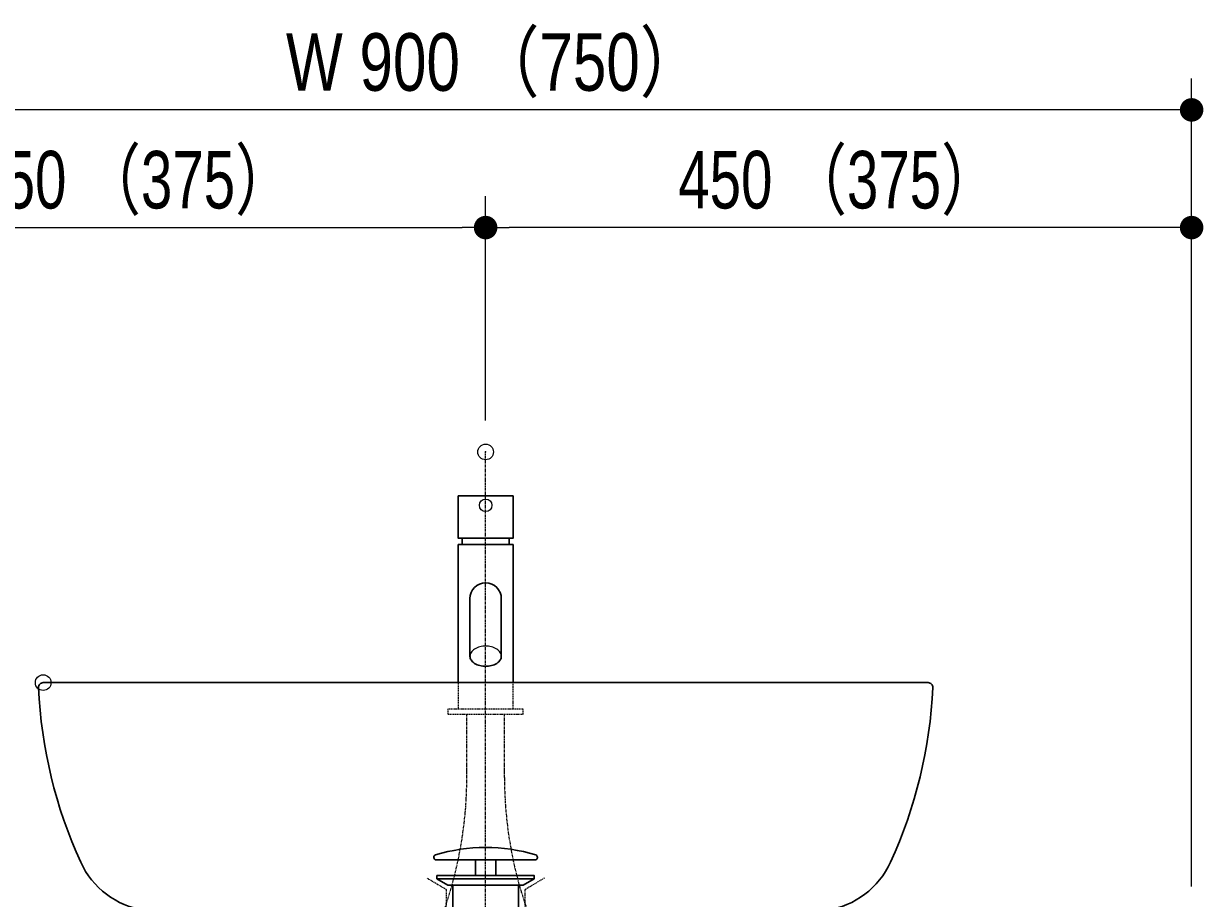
# Model space of a CAD drawing. Units: millimetres, scale not verified. Extents: x -6062 to 6062, y -3045 to 3045.
# Drawn here: x 193 to 945, y -1368 to -810 of the extents above; entities that cross this region are included whole.
import ezdxf
from ezdxf.enums import TextEntityAlignment as Align

# ---------------------------------------------------------------- set-up
doc = ezdxf.new("R2010")
doc.units = ezdxf.units.MM
doc.header["$LTSCALE"] = 20
doc.header["$PDMODE"] = 32
doc.header["$PDSIZE"] = 10
doc.linetypes.add('USER1', pattern=[1.11, 0.71, -0.4])
doc.linetypes.add('USER2', pattern=[2.91, 1.76, -0.4, 0.35, -0.4])
for name, color, linetype, lineweight in [('0-2_0', 7, 'Continuous', 25), ('0-4_2寸法-1', 7, 'Continuous', 15), ('0-5_5ボウル・キャビネット', 7, 'Continuous', 15), ('0-8_4給排水', 7, 'Continuous', 30)]:
    doc.layers.add(name, color=color, linetype=linetype, lineweight=lineweight)
doc.layers.add('0-3_Defpoints', color=7, linetype='Continuous')
doc.styles.add('ＭＳ Ｐゴシック', font='')
doc.styles.get('ＭＳ Ｐゴシック').set_extended_font_data('MS PGothic')

# ---------------------------------------------------------------- blocks, each defined once
blk = doc.blocks.new('_Dot')
at = {"layer": '0-2_0'}
blk.add_line((-10, 0), (-20, 0), dxfattribs=at)
for points in [[(0, 0), (-10, 0), (-9.92, 1.25)], [(0, 0), (-9.92, -1.25), (-10, 0)], [(0, 0), (-9.92, 1.25), (-9.69, 2.49)], [(0, 0), (-9.69, -2.49), (-9.92, -1.25)], [(0, 0), (-9.69, 2.49), (-9.3, 3.68)], [(0, 0), (-9.3, -3.68), (-9.69, -2.49)], [(0, 0), (-9.3, 3.68), (-8.76, 4.82)], [(0, 0), (-8.76, -4.82), (-9.3, -3.68)], [(0, 0), (-8.76, 4.82), (-8.09, 5.88)], [(0, 0), (-8.09, -5.88), (-8.76, -4.82)], [(0, 0), (-8.09, 5.88), (-7.29, 6.85)], [(0, 0), (-7.29, -6.85), (-8.09, -5.88)], [(0, 0), (-7.29, 6.85), (-6.37, 7.71)], [(0, 0), (-6.37, -7.71), (-7.29, -6.85)], [(0, 0), (-6.37, 7.71), (-5.36, 8.44)], [(0, 0), (-5.36, -8.44), (-6.37, -7.71)], [(0, 0), (-5.36, 8.44), (-4.26, 9.05)], [(0, 0), (-4.26, -9.05), (-5.36, -8.44)], [(0, 0), (-4.26, 9.05), (-3.09, 9.51)], [(0, 0), (-3.09, -9.51), (-4.26, -9.05)], [(0, 0), (-3.09, 9.51), (-1.87, 9.82)], [(0, 0), (-1.87, -9.82), (-3.09, -9.51)], [(0, 0), (-1.87, 9.82), (-0.63, 9.98)], [(0, 0), (-0.63, -9.98), (-1.87, -9.82)], [(0, 0), (-0.63, 9.98), (0.63, 9.98)], [(0, 0), (0.63, -9.98), (-0.63, -9.98)], [(0, 0), (0.63, 9.98), (1.87, 9.82)], [(0, 0), (1.87, 9.82), (3.09, 9.51)], [(0, 0), (3.09, 9.51), (4.26, 9.05)], [(0, 0), (4.26, 9.05), (5.36, 8.44)], [(0, 0), (5.36, 8.44), (6.37, 7.71)], [(0, 0), (6.37, 7.71), (7.29, 6.85)], [(0, 0), (7.29, 6.85), (8.09, 5.88)], [(0, 0), (8.09, 5.88), (8.76, 4.82)], [(0, 0), (8.76, 4.82), (9.3, 3.68)], [(0, 0), (9.3, 3.68), (9.69, 2.49)], [(0, 0), (9.69, 2.49), (9.92, 1.25)], [(0, 0), (9.92, 1.25), (10, 0)], [(0, 0), (1.87, -9.82), (0.63, -9.98)], [(0, 0), (3.09, -9.51), (1.87, -9.82)], [(0, 0), (4.26, -9.05), (3.09, -9.51)], [(0, 0), (5.36, -8.44), (4.26, -9.05)], [(0, 0), (6.37, -7.71), (5.36, -8.44)], [(0, 0), (7.29, -6.85), (6.37, -7.71)], [(0, 0), (8.09, -5.88), (7.29, -6.85)], [(0, 0), (8.76, -4.82), (8.09, -5.88)], [(0, 0), (9.3, -3.68), (8.76, -4.82)], [(0, 0), (9.69, -2.49), (9.3, -3.68)], [(0, 0), (9.92, -1.25), (9.69, -2.49)], [(0, 0), (10, 0), (9.92, -1.25)]]:
    blk.add_solid(points, dxfattribs=at)
blk = doc.blocks.new('グループ-74')
at = {"layer": '0-5_5ボウル・キャビネット', "lineweight": 30}
blk.add_line((51140, -24600), (39860, -24600), dxfattribs=at)
at = {"layer": '0-5_5ボウル・キャビネット'}
blk.add_line((41150, -27500), (49850, -27500), dxfattribs=at)
at = {"layer": '0-5_5ボウル・キャビネット', "lineweight": 30}
blk.add_lwpolyline([(41150, -27500), (41150, -27600), (49850, -27600), (49850, -27500)], dxfattribs=at)
for centre, radius, start, end in [((39860, -24660), 60, 90, 182.57463), ((45794, -24393.2), 6000, 182.57463, 204.58078), ((45206, -24393.2), 6000, 335.41922, 357.42537), ((51140, -24660), 60, 357.42537, 90), ((41307.2, -26445.6), 1066.1, 204.58078, 261.51835), ((49692.8, -26445.6), 1066.1, 278.48165, 335.41922)]:
    blk.add_arc(centre, radius, start, end, dxfattribs=at)
blk = doc.blocks.new('グループ-75')
at = {"layer": '0-5_5ボウル・キャビネット', "linetype": 'USER1'}
blk.add_lwpolyline([(46250, -27091.1), (46000, -27240), (46000, -27520), (45000, -27520), (45000, -27240), (44750, -27091.1)], dxfattribs=at)
at = {"layer": '0-5_5ボウル・キャビネット'}
blk.add_blockref('グループ-74', (0, 0), dxfattribs=at)
blk = doc.blocks.new('グループ-79')
at = {"layer": '0-8_4給排水', "linetype": 'USER1', "lineweight": 15}
for p, q in [((45150, -24600), (45150, -24940)), ((45850, -24940), (45850, -24600))]:
    blk.add_line(p, q, dxfattribs=at)
blk.add_lwpolyline([(45020, -24940), (45020, -25000), (45980, -25000), (45980, -24940)], close=True, dxfattribs=at)
blk = doc.blocks.new('グループ-80')
at = {"layer": '0-8_4給排水'}
for p, q in [((45200, -22760), (45200, -22840)), ((45800, -22760), (45800, -22840))]:
    blk.add_line(p, q, dxfattribs=at)
blk.add_lwpolyline([(45850, -22220), (45150, -22220), (45150, -22760), (45850, -22760)], close=True, dxfattribs=at)
for points in [[(45150, -24600), (45150, -22840), (45850, -22840), (45850, -24600)], [(45300, -23527.8), (45300, -24263.4), (45300.8, -24275), (45303.3, -24286.8), (45307.7, -24298.8), (45314, -24310.7), (45322.3, -24322.5), (45332.6, -24333.8), (45344.7, -24344.5), (45358.6, -24354.3), (45373.9, -24363.2), (45390.6, -24371), (45408.1, -24377.6), (45426.4, -24383), (45445, -24387), (45463.6, -24389.8), (45482, -24391.5), (45500, -24392), (45518, -24391.5), (45536.4, -24389.8), (45555, -24387), (45573.6, -24383), (45591.9, -24377.6), (45609.4, -24371), (45626.1, -24363.2), (45641.4, -24354.3), (45655.3, -24344.5), (45667.4, -24333.8), (45677.7, -24322.5), (45686, -24310.7), (45692.3, -24298.8), (45696.7, -24286.8), (45699.2, -24275), (45700, -24263.4), (45700, -23528)]]:
    blk.add_lwpolyline(points, dxfattribs=at)
at = {"layer": '0-8_4給排水', "lineweight": 15}
blk.add_lwpolyline([(45700, -24263.4), (45699.2, -24251.9), (45696.7, -24240), (45692.3, -24228), (45686, -24216.1), (45677.7, -24204.4), (45667.4, -24193.1), (45655.3, -24182.4), (45641.4, -24172.5), (45626.1, -24163.6), (45609.4, -24155.8), (45591.9, -24149.2), (45573.6, -24143.9), (45555, -24139.8), (45536.4, -24137), (45518, -24135.4), (45500, -24134.9), (45482, -24135.4), (45463.6, -24137), (45445, -24139.8), (45426.4, -24143.9), (45408.1, -24149.2), (45390.6, -24155.8), (45373.9, -24163.6), (45358.6, -24172.5), (45344.7, -24182.4), (45332.6, -24193.1), (45322.3, -24204.4), (45314, -24216.1), (45307.7, -24228), (45303.3, -24240), (45300.8, -24251.9), (45300, -24263.4)], dxfattribs=at)
at = {"layer": '0-8_4給排水', "linetype": 'USER2', "lineweight": 15}
for points in [[(45260, -25810.3), (45260, -25721), (45260, -25000)], [(45740, -25810.3), (45740, -25721), (45740, -25000)]]:
    blk.add_lwpolyline(points, dxfattribs=at)
at = {"layer": '0-8_4給排水', "lineweight": 15}
blk.add_circle((45500, -22340), 80, dxfattribs=at)
at = {"layer": '0-8_4給排水'}
for start, end in [(90, 180), (0, 90)]:
    blk.add_arc((45500, -23528), 200, start, end, dxfattribs=at)
at = {"layer": '0-8_4給排水', "linetype": 'USER2', "lineweight": 15}
for centre, start, end in [((40183, -25810.3), 330.35048, 0), ((50817, -25810.3), 180, 209.64952)]:
    blk.add_arc(centre, 5077, start, end, dxfattribs=at)
at = {"layer": '0-8_4給排水'}
blk.add_blockref('グループ-79', (0, 0), dxfattribs=at)
blk = doc.blocks.new('グループ-84')
at = {"layer": '0-8_4給排水', "linetype": 'USER2', "lineweight": 15}
blk.add_line((45500, -42400), (45500, -21660), dxfattribs=at)
at = {"layer": '0-8_4給排水'}
for p, q in [((44840, -26825.2), (44840, -26830)), ((44870, -26860), (46130, -26860)), ((46160, -26830), (46160, -26825.2))]:
    blk.add_line(p, q, dxfattribs=at)
for points in [[(45370, -26860), (45630, -26860), (45630, -27060), (45370, -27060)], [(44880, -27060), (46120, -27060), (46120, -27100), (44880, -27100)], [(45018.7, -27180), (44880, -27100), (46120, -27100), (45979.8, -27180)], [(45080, -27180), (45920, -27180), (45920, -27500), (45080, -27500)]]:
    blk.add_lwpolyline(points, close=True, dxfattribs=at)
for centre, radius, start, end in [((45500, -28862.5), 2162.5, 72.8168, 107.1832), ((44870, -26825.2), 30, 107.1832, 180), ((44870, -26830), 30, 180, 270), ((46130, -26830), 30, 270, 0), ((46130, -26825.2), 30, 0, 72.8168)]:
    blk.add_arc(centre, radius, start, end, dxfattribs=at)

msp = doc.modelspace()

# ---------------------------------------------------------------- linework, layer by layer
at = {"layer": '0-3_Defpoints'}
for p in [(487.5, -940), (937.5, -940), (487.5, -1083), (205.5, -1230)]:
    msp.add_point(p, dxfattribs=at)
at = {"layer": '0-4_2寸法-1'}
for p, q in [((937.5, -920), (937.5, -845)), ((922.49, -865), (52.51, -865)), ((487.5, -1063), (487.5, -920)), ((487.5, -1063), (487.5, -920)), ((937.5, -1360), (937.5, -920)), ((52.51, -940), (472.49, -940)), ((922.49, -940), (502.51, -940))]:
    msp.add_line(p, q, dxfattribs=at)

# ---------------------------------------------------------------- block references
at = {"layer": '0-4_2寸法-1', "xscale": 0.7503418, "yscale": 0.7503418}
for p in [(937.5, -865), (487.5, -940), (937.5, -940)]:
    msp.add_blockref('_Dot', p, dxfattribs=at)
at = {"layer": '0-4_2寸法-1', "xscale": 0.7503418, "yscale": 0.7503418, "rotation": 180}
msp.add_blockref('_Dot', (487.5, -940), dxfattribs=at)
at = {"layer": '0-5_5ボウル・キャビネット', "xscale": 0.05, "yscale": 0.05}
msp.add_blockref('グループ-75', (-1787.5, 0), dxfattribs=at)
at = {"layer": '0-8_4給排水', "xscale": 0.05, "yscale": 0.05}
for name in ['グループ-84', 'グループ-80']:
    msp.add_blockref(name, (-1787.5, 0), dxfattribs=at)

# ---------------------------------------------------------------- texts
at = {"layer": '0-4_2寸法-1', "style": 'ＭＳ Ｐゴシック'}
for s, width, p in [('W 900 （750）', 0.8, (360.23, -863.81)), ('450 （375）', 0.75, (160.29, -938.81)), ('450 （375）', 0.75, (610.29, -938.81))]:
    msp.add_text(s, height=36.66, dxfattribs=dict(at, width=width)).set_placement(p, align=Align.BOTTOM_LEFT)

doc.saveas('drawing.dxf')
